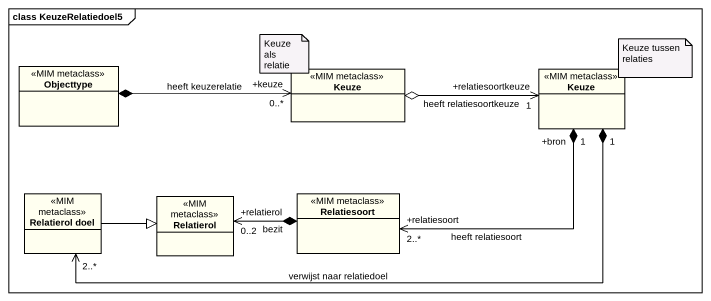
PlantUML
@startuml
mainframe class KeuzeRelatiedoel5
hide circle
hide empty members
class Objecttype <<MIM metaclass>> #FFFFF0
class Keuze <<MIM metaclass>> #FFFFF0
class "Keuze" as Keuze_2 <<MIM metaclass>> #FFFFF0
class "Relatierol doel" as Relatierol_doel <<MIM metaclass>> #FFFFF0
class Relatierol <<MIM metaclass>> #FFFFF0
class Relatiesoort <<MIM metaclass>> #FFFFF0
Objecttype *-right-> "+keuze\n0..*" Keuze : heeft keuzerelatie
Keuze o-right-> "+relatiesoortkeuze\n1" Keuze_2 : heeft relatiesoortkeuze
Keuze_2 "1" *-left-> "2..*" Relatierol_doel : verwijst naar relatiedoel
Keuze_2 "+bron\n1" *-left-> "+relatiesoort\n2..*" Relatiesoort : heeft relatiesoort
Relatierol_doel -right-|> Relatierol
Relatiesoort *-left-> "+relatierol\n0..2" Relatierol : bezit
note as N1
  Keuze als relatie
end note
note as N2
  Keuze tussen relaties
end note
@enduml
